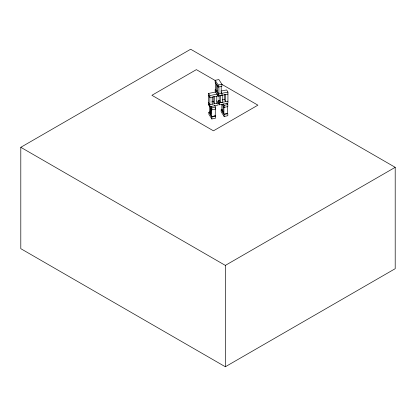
<?xml version="1.0" encoding="UTF-8"?>
<svg xmlns="http://www.w3.org/2000/svg" width="416" height="416" viewBox="0 0 416 416"><rect width="100%" height="100%" fill="white"/><g stroke="black" fill="none" stroke-linecap="round" stroke-linejoin="round"><path stroke-width="0.62" d="M20.8 147.306L190.663 49.239L395.2 167.326L395.2 268.694L225.337 366.761L20.8 248.674L20.8 147.306L225.337 265.398L395.2 167.326M215.166 80.335L218.837 79.539L221.9 84.245L221.9 86.247L218.228 87.043L215.166 82.332L215.166 80.335L218.228 85.041L218.228 87.043M218.228 85.041L221.9 84.245M217.511 90.901L216.289 91.166L216.289 84.053M218.228 94.151L221.9 93.356L221.9 95.358L218.228 96.153L215.166 91.447L215.166 89.445L218.228 94.151L218.228 96.153M210.85 106.283L211.843 107.858L215.524 107.084L215.524 109.086L211.843 109.86L208.863 105.134L208.863 104.135M223.148 103.797L224.136 105.373L227.822 104.598L227.822 106.6L224.136 107.37L222.154 104.224M214.864 115.149L215.524 116.199L215.524 118.196L211.843 118.971L208.863 114.244L208.863 112.247L210.09 111.987M221.161 109.756L224.136 114.483L227.822 113.708L227.822 115.71L224.136 116.485L221.161 111.758L221.161 109.756L222.388 109.502M208.863 112.247L211.843 116.969L215.524 116.199M216.824 100.906L218.098 103.043L218.098 105.045L209.867 106.683L208.588 104.541L208.588 93.428L216.19 91.92M220.958 91.094L226.658 89.96L227.937 92.102L227.937 103.215L219.7 104.853L218.426 102.71L218.426 100.714L219.69 100.459M208.588 93.428L209.867 95.571L217.464 94.058M221.603 93.361L227.937 92.102M221.01 95.378L222.747 95.035L222.747 102.149L220.433 102.606L219.154 100.469L219.154 95.945M219.7 95.737L227.937 94.099M211.754 101.915L213.658 101.535M222.227 99.954L224.76 99.45M218.098 103.043L209.867 104.681L208.588 102.544M218.426 100.714L219.7 102.851L227.937 101.213M215.384 80.616L196.362 69.633L151.913 95.295L213.455 130.827L257.904 105.165L221.536 84.172M221.218 92.31L221.9 93.356M226.829 103.022L227.822 104.598M223.2 111.758L221.858 109.632L221.858 104.458M214.531 105.508L215.524 107.084M208.588 95.43L209.867 97.573L218.098 95.935L218.098 94.931M227.568 106.2L227.568 113.313L223.886 114.083L223.886 106.974M225.623 94.562L225.623 101.676L224.344 99.533L224.344 94.364M225.337 265.398L225.337 366.761M224.136 105.373L224.136 107.37M224.136 114.483L224.136 116.485M223.049 105.643L223.049 112.757M221.203 86.377L221.203 93.486M220.433 95.498L220.433 102.606M219.7 102.851L219.7 104.853M218.91 86.871L218.91 93.985L217.532 91.868L217.532 85.4M216.783 96.2L216.783 103.314M215.426 82.732L215.426 89.84M215.275 108.685L215.275 115.799L211.593 116.574L211.593 109.46M214.469 96.663L214.469 103.776L213.19 101.634L213.19 96.46M212.181 97.11L212.181 104.224M211.843 107.858L211.843 109.86M211.843 116.969L211.843 118.971M210.902 107.78L210.902 114.244L209.56 112.117L209.56 105.654M210.756 108.129L210.756 115.242M209.867 95.571L209.867 106.683"/></g></svg>
